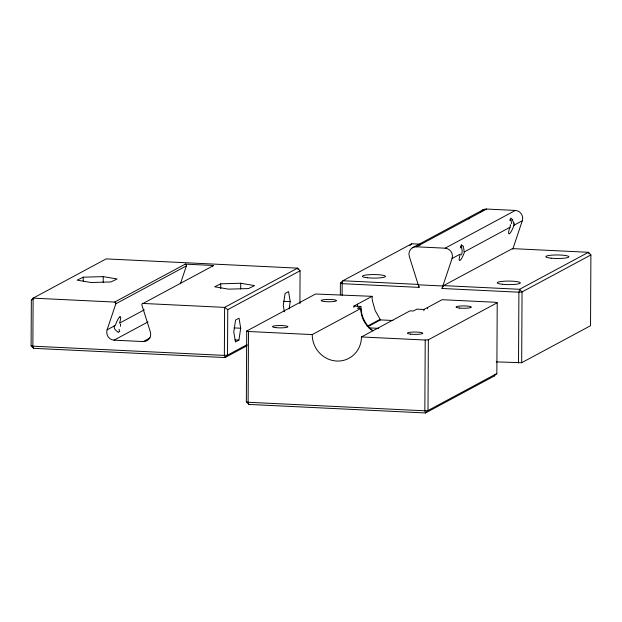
<?xml version="1.0" encoding="UTF-8"?>
<svg xmlns="http://www.w3.org/2000/svg" width="622" height="622" viewBox="0 0 622 622"><rect width="100%" height="100%" fill="white"/><g stroke="black" fill="none" stroke-linecap="round" stroke-linejoin="round"><path stroke-width="0.93" d="M357.502 304.158L357.502 304.78A31.442 29.91 61.7 0 0 357.549 305.977M247.167 345.669L225.047 357.557L33.549 348.32L31.1 345.676L31.341 300.177L33.121 298.14L106.137 258.9L297.627 268.136L300.076 270.788L299.905 303.692M83.239 280.981L83.255 277.194L103.221 276.611L117.084 278.983L110.988 281.937L91.022 282.52L77.159 280.149L83.255 277.194M103.19 282.295L103.221 276.611M220.724 288.561L220.756 283.826L240.714 283.243L254.577 285.615L248.481 288.569L228.515 289.152L214.652 286.781L220.756 283.826M33.549 348.32L32.865 346.166L33.121 298.14L114.666 302.074L185.255 264.132A1.275 1.213 61.7 0 1 186.413 265.858L115.824 303.8L107.101 329.839A7.674 7.301 61.7 0 0 114.051 340.156L143.285 341.571A7.674 7.301 61.7 0 0 150.345 331.93L141.894 305.052A1.275 1.213 61.7 0 1 143.068 303.45L224.612 307.385L227.761 309.655L227.52 355.146L225.047 357.557L224.363 355.403L224.612 307.385L297.627 268.136L298.086 269.575M240.683 288.927L240.714 283.243M246.716 331.013L248.481 331.503L312.228 334.582A25.58 24.336 61.7 0 0 336.712 361.04A25.58 24.336 61.7 0 0 361.46 336.953L410.046 310.844L413.42 311L416.888 309.142L423.909 309.476L442.125 299.703L495.446 302.276L497.219 302.766L496.846 373.534L494.373 375.945L425.518 412.954L248.792 404.424L246.343 401.781L246.716 331.013L315.564 294.004L372.08 296.329A31.123 29.607 61.7 0 0 372.345 300.574L375.183 310.611L380.462 319.902L392.987 320.501M248.481 331.503L248.116 402.271L248.792 404.424M340.343 294.812L340.397 283.173L342.877 280.771L411.725 243.762L419.43 244.135M342.108 295.302L342.17 283.671L342.877 280.771L417.968 284.394M497.219 302.766L428.364 339.775L425.215 340.032L424.842 410.8L425.518 412.954L427.998 410.543L496.846 373.534M428.364 339.775L427.998 410.543L424.842 410.8L248.116 402.271L246.343 401.781M518.523 362.968L518.896 292.192L519.603 289.292L588.451 252.291L590.9 254.934L590.527 325.703L521.679 362.712L496.208 361.887M521.679 362.712L522.052 291.943L519.603 289.292L443.548 285.622L442.017 288.484L518.896 292.192L522.052 291.943L590.9 254.934M510.328 224.674L510.258 225.444M238.91 340.102L240.706 328.229L239.035 318.207L235.559 320.066L233.771 331.938L235.443 341.952L238.91 340.102L235.085 339.915M289.121 308.916L290.225 301.616L288.554 291.594L285.086 293.444L283.29 305.316L284.355 311.692M494.373 375.945L494.723 374.498M509.846 227.357L464.556 251.793A7.791 1.602 -68.6 0 1 459.953 260.439A7.791 1.602 -68.6 0 1 460.366 254.04L452.07 258.503L442.017 288.484M514.013 225.117L514.005 225.148A7.791 1.602 -68.6 0 1 509.395 233.794A7.791 1.602 -68.6 0 1 509.783 227.481M513.99 225.195L522.301 220.756A7.674 7.301 61.7 0 0 515.35 210.43L486.614 209.046A7.674 7.301 61.7 0 0 480.604 211.908M180.396 283.819L186.413 265.858M512.785 249.165L522.301 220.756M119.44 317.212L119.89 316.847M409.867 245.566L411.725 243.762M31.341 300.177L33.036 299.268M143.068 303.45L213.657 265.508L185.255 264.132M107.101 329.839L115.327 325.423A7.907 1.625 -68.6 0 1 119.463 317.134M144.304 309.842L119.486 323.183A7.907 1.625 -68.6 0 0 120.303 316.684M114.051 340.156L148.067 321.877M143.285 341.571L150.089 337.909M227.761 309.655L300.076 270.788M342.1 282.264L340.397 283.173L342.17 283.671L419.041 287.38L419.003 286.299M412.402 247.797L483.426 209.63M419.041 287.38L409.315 256.443A7.674 7.301 61.7 0 1 416.375 246.802L486.614 209.046M247.089 344.635L227.52 355.146L224.363 355.403L32.865 346.166L31.1 345.676M416.375 246.802L445.111 248.186L515.35 210.43M353.91 307.33A31.271 29.755 61.7 0 1 353.895 306.102L372.08 296.329M373.013 330.772A29.078 27.663 61.7 0 1 360.915 306.436L357.448 308.302L360.814 308.465A25.58 24.336 61.7 0 0 372.492 330.609M312.228 334.582L360.814 308.465M367.143 326.332L380.096 319.366M443.548 285.622L512.396 248.621L588.451 252.291L588.902 253.722M368.317 326.426L380.462 319.902M418.233 284.814L442.848 285.996M427.516 307.54L427.555 307.54A31.271 29.755 61.7 0 1 427.485 308.769M283.523 301.289L290.225 301.616M353.895 306.102L360.915 306.436M368.885 327.88L378.479 328.338M234.004 327.903L240.706 328.229M361.46 336.953L425.215 340.032M511.292 218.641L512.8 219.683M461.944 245.293L463.522 246.429M117.706 331.79L116.337 330.733A6.321 5.318 -49.9 0 1 114.277 325.392M510.024 220.577L509.884 219.488M460.762 247.914L460.537 246.048M119.105 329.248L119.307 330.927M445.111 248.186A7.674 7.301 61.7 0 1 452.07 258.503M461.104 247.214A6.321 3.522 -80.9 0 1 461.516 254.927M461.633 247.074A5.925 1.493 59.6 0 1 461.586 244.671M463.102 247.051A6.321 3.981 -81.6 0 1 463.958 251.731M420.659 243.676A5.956 0.536 -56.4 0 1 419.578 245.604M510.405 225.444A5.52 3.001 -81.2 0 1 509.986 227.434M510.53 219.83A7.114 2.885 -81.6 0 1 511.502 223.733M511.02 220.429A5.862 1.462 59 0 1 510.919 218.003M512.442 220.297A7.06 4.331 -85.6 0 1 513.562 223.314M514.161 222.956A5.528 4.362 -57.1 0 1 513.881 225.078M469.828 217.49A5.862 0.498 -55.9 0 1 468.895 219.053M114.666 302.074A1.275 1.213 61.7 0 1 115.824 303.8M212.429 266.558A1.275 1.213 61.7 0 1 213.657 265.508M120.559 326.332A6.313 0.816 89.3 0 1 120.512 324.078M119.719 331.37A6.515 1.952 49.1 0 1 119.167 331.72M118.709 331.985A6.5 2.558 64.5 0 1 118.04 332.529M357.557 306.156A31.279 29.755 61.7 0 1 357.502 304.78M423.909 309.476A31.271 29.755 61.7 0 1 423.877 310.705M367.586 277.77A11.507 1.757 0.3 0 0 385.422 276.495A11.507 1.757 0.3 0 0 368.792 274.73A11.507 1.757 0.3 0 0 367.586 277.77M502.467 284.277A11.507 1.757 0.3 0 0 520.303 283.002A11.507 1.757 0.3 0 0 503.672 281.237A11.507 1.757 0.3 0 0 502.467 284.277M551.045 258.161A11.507 1.757 0.3 0 0 568.881 256.894A11.507 1.757 0.3 0 0 552.258 255.121A11.507 1.757 0.3 0 0 551.045 258.161M324.389 301.514A7.674 1.174 0.3 0 0 336.455 300.729A7.674 1.174 0.3 0 0 325.609 299.501A7.674 1.174 0.3 0 0 324.389 301.514M459.269 308.022A7.674 1.174 0.3 0 0 471.336 307.237A7.674 1.174 0.3 0 0 460.49 306.008A7.674 1.174 0.3 0 0 459.269 308.022M275.803 327.631A7.674 1.174 0.3 0 0 287.877 326.838A7.674 1.174 0.3 0 0 277.023 325.609A7.674 1.174 0.3 0 0 275.803 327.631M410.683 334.138A7.674 1.174 0.3 0 0 422.758 333.345A7.674 1.174 0.3 0 0 411.904 332.117A7.674 1.174 0.3 0 0 410.683 334.138"/></g></svg>
